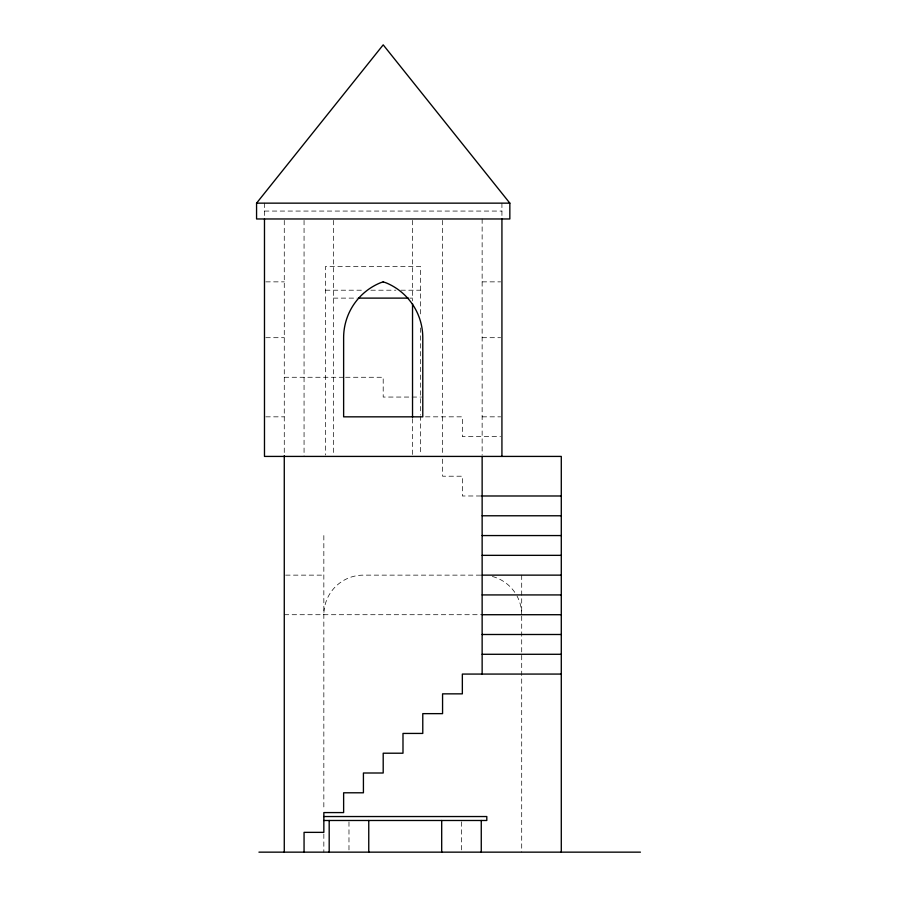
<?xml version="1.0" encoding="UTF-8"?>
<svg xmlns="http://www.w3.org/2000/svg" width="897" height="897" viewBox="0 0 897 897"><rect width="100%" height="100%" fill="white"/><g stroke="black" fill="none" stroke-linecap="round" stroke-linejoin="round"><path stroke-width="0.67" stroke-dasharray="4.49 3.36" d="M264.48 211.064L501.928 211.064M265.804 281.86L284.271 281.86M482.138 281.86L500.604 281.86M325.476 290.202L364.574 290.202M370.876 290.202L395.869 290.202M400.892 290.202L420.446 290.202M333.381 298.118L356.995 298.118M409.761 298.118L412.53 298.118M265.804 337.698L284.271 337.698M482.138 337.698L500.604 337.698M284.271 377.267L344.325 377.267M345.58 377.267L383.198 377.267L383.198 397.057L421.411 397.057M265.804 416.836L284.271 416.836M425.503 416.836L462.347 416.836L462.347 436.626L500.56 436.626M482.138 416.836L500.604 416.836M480.814 495.985L462.347 495.985L462.347 476.206L442.569 476.206L442.569 459.051M285.638 575.134L323.839 575.134M480.736 575.134L363.42 575.134A39.569 39.569 0 0 0 323.839 614.714M284.271 614.714L481.297 614.714M521.706 575.134L521.706 614.714A39.569 39.569 0 0 0 517.042 596.057M521.706 616.104L521.706 852.15M501.928 203.148L501.928 217.657M482.138 218.969L482.138 455.014M461.484 821.865L461.484 850.771M442.569 220.37L442.569 455.014M420.446 313.95L420.446 266.465L325.476 266.465L325.476 455.014M420.446 327.921L420.446 414.515M420.446 415.905L420.446 455.014M412.53 220.37L412.53 300.921M412.53 418.596L412.53 455.014M348.978 821.865L348.978 850.771M333.381 220.37L333.381 455.014M323.839 535.565L323.839 810.249M323.839 833.997L323.839 852.15M304.061 220.37L304.061 456.416M284.271 220.37L284.271 456.416M264.48 203.148L264.48 217.657M492.375 576.479A39.569 39.569 0 0 1 516.414 594.924"/><path stroke-width="1.35" d="M256.564 203.148L383.198 44.85L509.844 203.148L509.844 218.969L256.564 218.969L256.564 203.148L509.844 203.148M358.385 298.118L408.37 298.118M481.857 495.985L561.287 495.985M482.138 515.775L561.287 515.775M482.138 535.565L561.287 535.565M482.138 555.344L561.287 555.344M482.138 575.134L561.287 575.134M482.138 594.924L561.287 594.924M482.138 614.714L561.287 614.714M482.138 634.493L561.287 634.493M482.138 654.283L561.287 654.283M561.287 674.073L462.347 674.073L462.347 693.852L442.569 693.852L442.569 713.642L422.779 713.642L422.779 733.432L402.988 733.432L402.988 753.211L383.198 753.211L383.198 773.001L363.42 773.001L363.42 792.791L343.629 792.791L343.629 812.581L323.839 812.581L323.839 832.36L304.061 832.36L304.061 852.15M323.839 816.539L486.802 816.539L486.802 820.486L323.839 820.486M258.941 852.15L640.436 852.15M561.287 852.15L561.287 456.416L264.48 456.416L264.48 218.969M501.928 218.969L501.928 456.416M482.138 456.416L482.138 674.073M481.263 820.486L481.263 852.15M441.694 820.486L441.694 852.15M412.53 303.724L412.53 417.195M368.757 820.486L368.757 852.15M329.188 820.486L329.188 852.15M284.271 455.71L284.271 852.15M383.198 281.86L380.272 282.858A59.359 59.359 0 0 0 343.629 337.698L343.629 416.836L422.779 416.836L422.779 337.698A59.359 59.359 0 0 0 386.136 282.858L383.198 281.86"/></g></svg>
